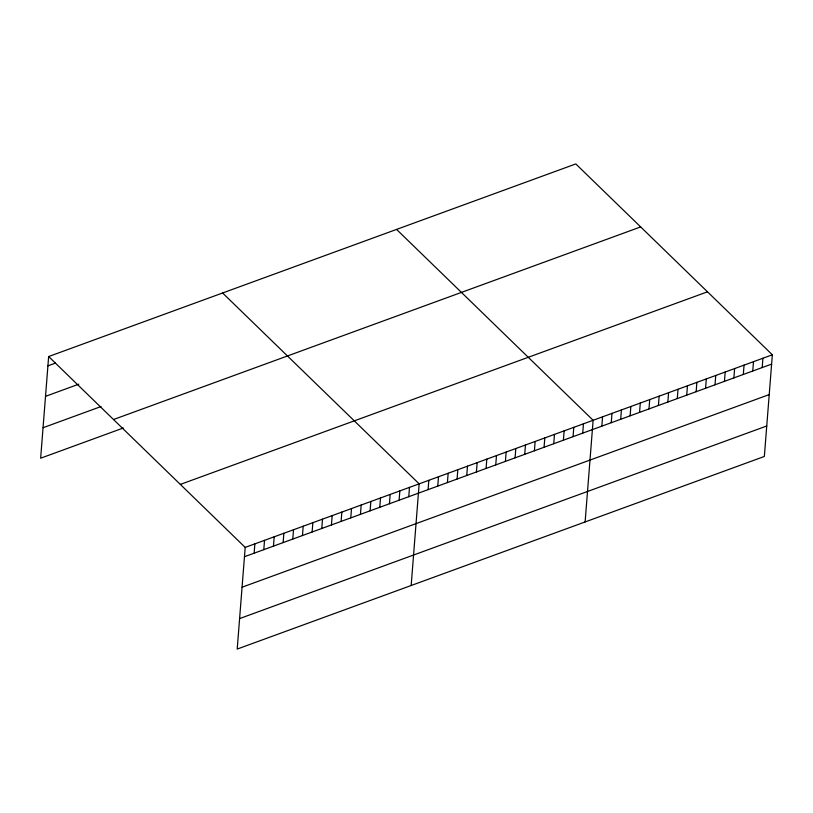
<?xml version="1.0" encoding="UTF-8"?>
<svg xmlns="http://www.w3.org/2000/svg" width="813" height="813" viewBox="0 0 813 813"><rect width="100%" height="100%" fill="white"/><g stroke="black" fill="none" stroke-linecap="round" stroke-linejoin="round"><path stroke-width="1.22" d="M48.648 356.541L245.201 547.403L237.203 649.069L764.352 456.459L772.35 354.793L575.797 163.931L48.648 356.541L40.65 458.207L123.332 427.994M254.134 553.196L254.865 543.877M263.798 549.669L264.53 540.34M273.463 546.133L274.194 536.814M283.127 542.606L283.859 533.277M292.792 539.07L293.523 529.751M302.456 535.543L303.188 526.214M312.121 532.007L312.853 522.688M321.785 528.48L322.517 519.151M331.45 524.944L332.182 515.625M341.114 521.418L341.846 512.088M350.779 517.881L351.511 508.562M360.444 514.355L361.175 505.036M370.108 510.818L370.84 501.499M379.773 507.292L380.504 497.973M389.437 503.755L390.169 494.436M399.102 500.229L399.833 490.91M408.766 496.692L409.498 487.373M411.165 585.502L419.162 483.847L222.61 292.985M428.095 489.639L428.827 480.31M437.76 486.103L438.492 476.784M447.424 482.576L448.156 473.247M457.089 479.04L457.821 469.721M466.753 475.514L467.485 466.184M476.418 471.977L477.15 462.658M486.083 468.451L486.814 459.121M495.747 464.914L496.479 455.595M505.412 461.388L506.143 452.058M515.076 457.851L515.808 448.532M524.741 454.325L525.472 445.006M534.405 450.788L535.137 441.469M544.07 447.262L544.801 437.943M553.734 443.725L554.466 434.406M563.389 440.199L564.131 430.88M573.053 436.672L573.795 427.343M582.718 433.136L583.46 423.817M585.116 521.946L593.124 420.28L396.571 229.418M601.823 426.154L602.555 416.835M611.254 422.709L611.986 413.39M620.685 419.264L621.417 409.945M630.116 415.819L630.858 406.5M639.557 412.374L640.288 403.045M648.987 408.929L649.719 399.6M658.418 405.474L659.15 396.155M667.849 402.029L668.581 392.709M677.29 398.583L678.022 389.264M686.721 395.138L687.452 385.819M696.152 391.693L696.883 382.374M705.582 388.248L706.314 378.919M715.013 384.803L715.755 375.474M724.454 381.348L725.186 372.029M733.885 377.903L734.617 368.584M743.316 374.458L744.047 365.139M752.747 371.013L753.488 361.694M762.188 367.567L762.919 358.238M47.916 365.86L55.436 363.116M45.518 396.338L78.81 384.173M43.048 427.729L101.036 406.541M113.515 419.528L640.664 226.918M180.344 484.416L707.483 291.816M245.201 547.403L772.35 354.793M244.469 556.722L771.618 364.122M242.071 587.199L769.22 394.59M239.601 618.591L766.75 425.982"/></g></svg>
